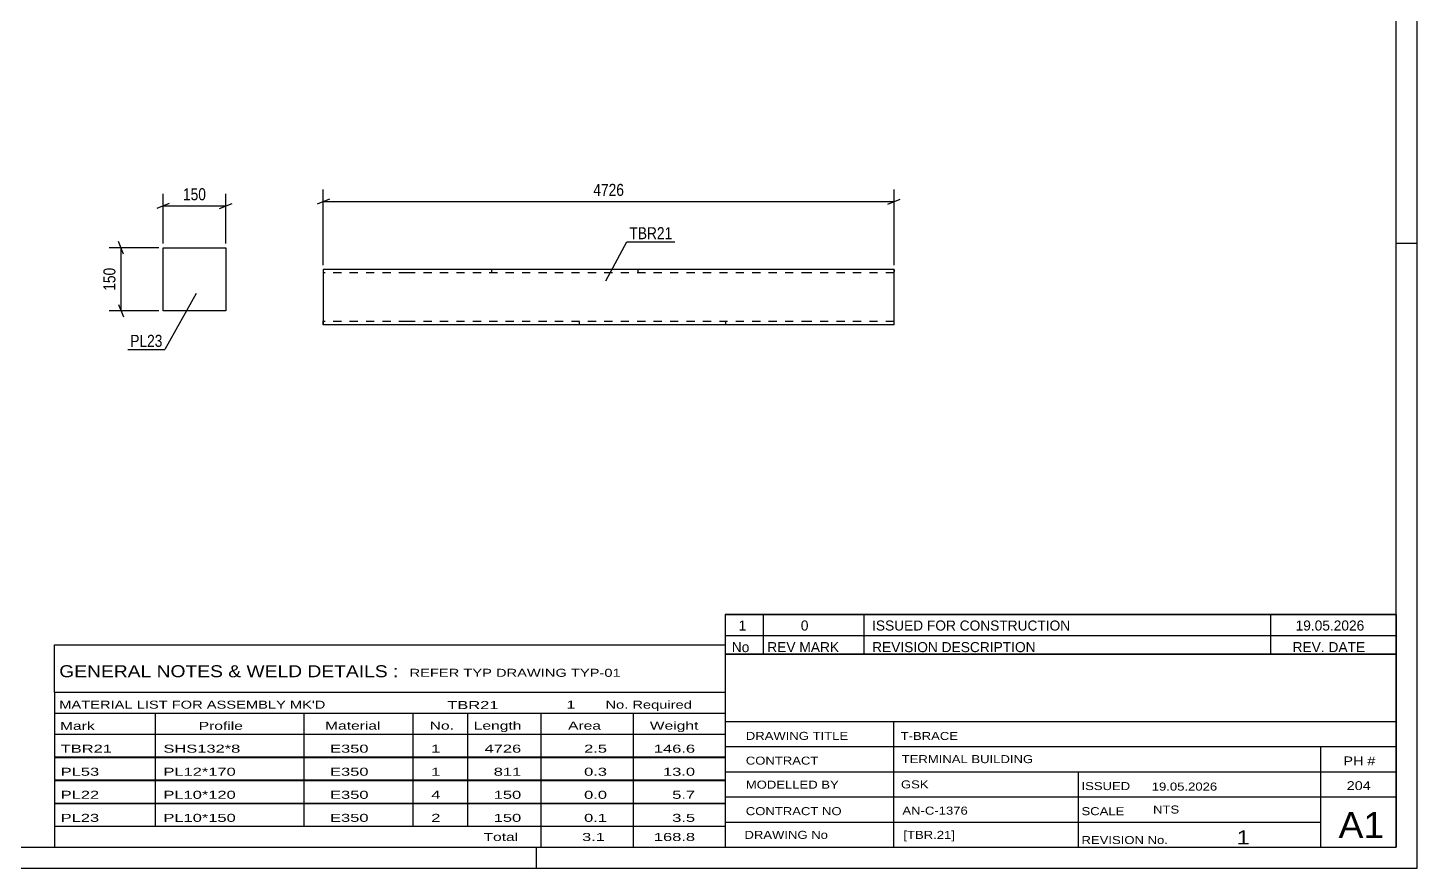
# Model space of a CAD drawing. Header units: millimetres. Extents: x 0 to 594, y 0 to 420.
# Drawn here: x 262.6 to 594, y 0 to 200.5 of the extents above; entities that cross this region are included whole.
import ezdxf

# ---------------------------------------------------------------- set-up
doc = ezdxf.new("R2010")
doc.units = ezdxf.units.MM
doc.linetypes.add('DXK_LINE_DOT2', pattern=[3.9198, 1.9599, -1.9599])
doc.styles.add('Arial Narrow', font='ARIALN.TTF', dxfattribs={"height": 0.2})

# ---------------------------------------------------------------- blocks, each defined once
blk = doc.blocks.new('Unknown-489684690-5894')
at = {"color": 7, "linetype": 'Continuous'}
for p, q in [((429, 60.55), (589, 60.55)), ((589, 60.55), (429, 60.55)), ((429, 60.55), (429, 55.55)), ((438, 60.55), (438, 55.55)), ((462, 60.55), (462, 55.55)), ((559, 60.55), (559, 55.55)), ((589, 60.55), (589, 55.55)), ((429, 55.55), (589, 55.55)), ((429, 55.55), (429, 51.05)), ((429, 55.55), (589, 55.55)), ((438, 55.55), (438, 51.05)), ((462, 55.55), (462, 51.05)), ((559, 55.55), (559, 51.05)), ((589, 55.55), (589, 51.05)), ((589, 51.05), (429, 51.05))]:
    blk.add_line(p, q, dxfattribs=at)
at = {"color": 7, "linetype": 'Continuous', "style": 'Arial Narrow'}
for s, height, width, p in [('1', 2.39, 1.196471, (432.16, 56.7)), ('0', 2.39, 1.196471, (447, 56.7)), ('ISSUED FOR CONSTRUCTION', 2.3861, 1.196471, (464, 56.7)), ('19.05.2026', 2.386, 1.196471, (565, 56.7)), ('No', 2.386, 1.2, (430.54, 51.55)), ('REV MARK', 2.386, 1.2, (439, 51.55)), ('REVISION DESCRIPTION', 2.3861, 1.2, (464, 51.55)), ('REV. DATE', 2.386, 1.2, (564.28, 51.55))]:
    blk.add_text(s, height=height, dxfattribs=dict(at, width=width)).set_placement(p)
blk = doc.blocks.new('Unknown-489684690-1163')
at = {"color": 5, "linetype": 'Continuous'}
for p, q in [((594, 0), (594, 420)), ((589, 5), (589, 415)), ((594, 149), (589, 149)), ((5, 5), (589, 5)), ((384, 0), (384, 5)), ((0, 0), (594, 0))]:
    blk.add_line(p, q, dxfattribs=at)
blk = doc.blocks.new('Unknown-489684690-5893')
at = {"color": 7, "linetype": 'Continuous'}
for p, q in [((429, 51.05), (429, 5)), ((429, 51.05), (589, 51.05)), ((589, 51), (589, 5)), ((429, 35), (589, 35)), ((469.14, 35), (469.14, 5)), ((429, 29), (589, 29)), ((571, 5.05), (571, 29.05)), ((429, 23), (589, 23)), ((513.14, 23), (513.14, 5)), ((429, 17), (589, 17)), ((429, 11), (571, 11)), ((429, 5), (589, 5))]:
    blk.add_line(p, q, dxfattribs=at)
at = {"color": 7, "style": 'Arial Narrow'}
for s, height, width, p in [('DRAWING TITLE', 1.9089, 1.425378, (433.88, 30.61)), ('T-BRACE', 1.909, 1.425378, (470.81, 30.59)), ('CONTRACT', 1.909, 1.425378, (433.88, 24.71)), ('TERMINAL BUILDING', 1.9089, 1.425378, (471.06, 25.07)), ('MODELLED BY', 1.9089, 1.425378, (433.88, 18.98)), ('GSK', 1.909, 1.425378, (470.88, 19.04)), ('ISSUED', 1.909, 1.425378, (513.94, 18.64)), ('19.05.2026', 1.909, 1.425378, (530.69, 18.52)), ('CONTRACT NO', 1.9089, 1.425378, (433.88, 12.66)), ('AN-C-1376', 1.909, 1.425378, (471.23, 12.78)), ('SCALE', 1.909, 1.425378, (513.94, 12.65)), ('A1', 6.204, 1.25, (575.24, 7.2)), ('DRAWING No', 1.909, 1.425378, (433.56, 7)), ('[TBR.21]', 1.909, 1.425378, (471.46, 6.99)), ('REVISION No.', 1.9089, 1.425378, (513.94, 5.77)), ('1', 3.34, 1.5, (550.91, 5.68))]:
    blk.add_text(s, height=height, dxfattribs=dict(at, width=width)).set_placement(p)
at = {"color": 7, "linetype": 'Continuous', "style": 'Arial Narrow'}
for s, height, width, p in [('PH #', 2.1, 1.42538, (576.4, 24.55)), ('204', 2.1, 1.42538, (577.19, 18.65)), ('NTS', 1.909, 1.425378, (531, 13.05))]:
    blk.add_text(s, height=height, dxfattribs=dict(at, width=width)).set_placement(p)
blk = doc.blocks.new('Unknown-489684690-5895')
at = {"color": 7, "linetype": 'Continuous'}
for p, q in [((269, 53.25), (429, 53.25)), ((269, 42), (269, 53.25)), ((429, 53.25), (429, 42)), ((269, 42), (429, 42)), ((269, 42), (269, 37)), ((429, 42), (429, 37)), ((269, 37), (429, 37)), ((269, 37), (269, 32)), ((293, 37), (293, 32)), ((328.5, 37), (328.5, 32)), ((354.5, 37), (354.5, 32)), ((367.5, 37), (367.5, 32)), ((385, 37), (385, 32)), ((407, 37), (407, 32)), ((429, 37), (429, 32)), ((269, 32), (429, 32)), ((269, 31.95), (269, 26.55)), ((269, 31.95), (429, 31.95)), ((293, 32), (293, 26.5)), ((328.5, 32), (328.5, 26.5)), ((354.5, 32), (354.5, 26.5)), ((367.5, 32), (367.5, 26.5)), ((385, 32), (385, 26.5)), ((407, 32), (407, 26.5)), ((429, 31.95), (429, 26.55)), ((269, 26.55), (429, 26.55)), ((269, 26.45), (269, 21.05)), ((269, 26.45), (429, 26.45)), ((293, 26.5), (293, 21)), ((328.5, 26.5), (328.5, 21)), ((354.5, 26.5), (354.5, 21)), ((367.5, 26.5), (367.5, 21)), ((385, 26.5), (385, 21)), ((407, 26.5), (407, 21)), ((429, 26.45), (429, 21.05)), ((269, 21.05), (429, 21.05)), ((269, 20.95), (269, 15.55)), ((269, 20.95), (429, 20.95)), ((293, 21), (293, 15.5)), ((328.5, 21), (328.5, 15.5)), ((354.5, 21), (354.5, 15.5)), ((367.5, 21), (367.5, 15.5)), ((385, 21), (385, 15.5)), ((407, 21), (407, 15.5)), ((429, 20.95), (429, 15.55)), ((269, 15.55), (429, 15.55)), ((269, 15.45), (269, 10.05)), ((269, 15.45), (429, 15.45)), ((293, 15.5), (293, 10)), ((328.5, 15.5), (328.5, 10)), ((354.5, 15.5), (354.5, 10)), ((367.5, 15.5), (367.5, 10)), ((385, 15.5), (385, 10)), ((407, 15.5), (407, 10)), ((429, 15.45), (429, 10.05)), ((269, 10.05), (429, 10.05)), ((269, 10), (429, 10)), ((269, 10), (269, 5)), ((385, 10), (385, 5)), ((407, 10), (407, 5)), ((429, 10), (429, 5)), ((269, 5), (429, 5))]:
    blk.add_line(p, q, dxfattribs=at)
at = {"color": 7, "style": 'Arial Narrow'}
for s, height, width, p in [('GENERAL NOTES & WELD DETAILS :', 2.8633, 1.4, (270.15, 45.56)), ('REFER TYP DRAWING TYP-01', 1.9089, 1.6, (353.7, 45.66)), ("MATERIAL LIST FOR ASSEMBLY MK'D", 1.9089, 1.6, (270.15, 38.06)), ('TBR21', 1.909, 1.794707, (362.68, 37.97)), ('1', 1.91, 1.794707, (391.08, 38.06)), ('No. Required', 1.9089, 1.6, (400.41, 38.06)), ('Mark', 1.909, 1.7, (270.34, 33)), ('Profile', 1.909, 1.7, (303.41, 33)), ('Material', 1.909, 1.7, (333.54, 33.06)), ('No.', 1.909, 1.7, (358.5, 33.06)), ('Length', 1.909, 1.7, (369, 33.06)), ('Area', 1.909, 1.7, (391.5, 33.06)), ('Weight', 1.909, 1.7, (411, 33.06))]:
    blk.add_text(s, height=height, dxfattribs=dict(at, width=width)).set_placement(p)
at = {"color": 7, "linetype": 'Continuous', "style": 'Arial Narrow'}
for s, height, width, p in [('TBR21', 1.909, 1.794707, (270.5, 27.56)), ('SHS132*8', 1.909, 1.794707, (295, 27.56)), ('E350', 1.909, 1.794707, (334.74, 27.56)), ('1', 1.91, 1.794707, (358.86, 27.56)), ('4726', 1.909, 1.794707, (371.58, 27.56)), ('2.5', 1.909, 1.794707, (395.32, 27.56)), ('146.6', 1.909, 1.794707, (411.96, 27.56)), ('PL53', 1.909, 1.794707, (270.5, 22.06)), ('PL12*170', 1.909, 1.794707, (295, 22.06)), ('E350', 1.909, 1.794707, (334.74, 22.06)), ('1', 1.91, 1.794707, (358.86, 22.06)), ('811', 1.909, 1.794707, (373.77, 22.06)), ('0.3', 1.909, 1.794707, (395.32, 22.06)), ('13.0', 1.909, 1.794707, (414.14, 22.06)), ('PL22', 1.909, 1.794707, (270.5, 16.56)), ('PL10*120', 1.909, 1.794707, (295, 16.56)), ('E350', 1.909, 1.794707, (334.74, 16.56)), ('4', 1.91, 1.794707, (358.86, 16.56)), ('150', 1.909, 1.794707, (373.77, 16.56)), ('0.0', 1.909, 1.794707, (395.32, 16.56)), ('5.7', 1.909, 1.794707, (416.33, 16.56)), ('PL23', 1.909, 1.794707, (270.5, 11.06)), ('PL10*150', 1.909, 1.794707, (295, 11.06)), ('E350', 1.909, 1.794707, (334.74, 11.06)), ('2', 1.91, 1.794707, (358.86, 11.06)), ('150', 1.909, 1.794707, (373.77, 11.06)), ('0.1', 1.909, 1.794707, (395.32, 11.06)), ('3.5', 1.909, 1.794707, (416.33, 11.06)), ('Total', 1.909, 1.7, (371.33, 6.5)), ('3.1', 1.909, 1.794707, (394.83, 6.5)), ('168.8', 1.909, 1.794707, (411.96, 6.5))]:
    blk.add_text(s, height=height, dxfattribs=dict(at, width=width)).set_placement(p)
blk = doc.blocks.new('Part-489684690-1414 - 1386')
at = {"color": 2, "linetype": 'Continuous'}
for p, q in [((353.13, 142.83), (333.13, 142.83)), ((333.13, 142.83), (333.13, 141.23)), ((449.13, 142.83), (353.23, 142.83)), ((469.23, 142.83), (449.23, 142.83)), ((469.23, 129.63), (469.23, 142.83)), ((333.13, 141.23), (333.13, 130.61)), ((333.13, 129.63), (333.13, 130.61)), ((353.13, 129.63), (333.13, 129.63)), ((449.13, 129.63), (353.23, 129.63)), ((469.23, 129.63), (449.23, 129.63))]:
    blk.add_line(p, q, dxfattribs=at)
at = {"color": 7, "linetype": 'DXK_LINE_DOT2'}
for p, q in [((333.13, 142.83), (333.13, 142.36)), ((373.23, 142.83), (373.23, 142.03)), ((408.17, 142.83), (408.17, 142.03)), ((469.23, 142.83), (469.23, 142.36)), ((353.13, 142.03), (333.13, 142.03)), ((449.13, 142.03), (353.23, 142.03)), ((469.23, 142.03), (449.23, 142.03)), ((333.13, 130.61), (333.13, 129.75)), ((353.13, 130.43), (333.13, 130.43)), ((449.13, 130.43), (353.23, 130.43)), ((394.19, 129.63), (394.19, 130.43)), ((429.13, 129.63), (429.13, 130.43)), ((469.23, 130.43), (449.23, 130.43))]:
    blk.add_line(p, q, dxfattribs=at)
blk = doc.blocks.new('Part-489684690-1712 - 1696')
at = {"color": 2, "linetype": 'Continuous'}
for p, q in [((294.9, 147.99), (309.9, 147.99)), ((294.9, 132.99), (294.9, 147.99)), ((309.9, 147.99), (309.9, 132.99)), ((309.9, 132.99), (294.9, 132.99))]:
    blk.add_line(p, q, dxfattribs=at)
blk = doc.blocks.new('StraightDimension-489684690-1420 - 1386')
at = {"color": 7, "linetype": 'Continuous'}
for p, q in [((334.63, 159.63), (331.63, 158.43)), ((333.13, 143.83), (333.13, 161.88)), ((467.73, 158.43), (470.73, 159.63)), ((469.23, 143.83), (469.23, 161.88)), ((333.13, 159.03), (469.23, 159.03))]:
    blk.add_line(p, q, dxfattribs=at)
at = {"color": 0}
blk.add_wipeout([(405.44, 159.78), (405.44, 163.98), (396.92, 163.98), (396.92, 159.78)], dxfattribs=at)
at = {"color": 3, "style": 'Arial Narrow'}
blk.add_text('4726', height=2.863, dxfattribs=at).set_placement((397.52, 160.38))
blk = doc.blocks.new('StraightDimension-489684690-1716 - 1696')
at = {"color": 7, "linetype": 'Continuous'}
for p, q in [((294.9, 148.99), (294.9, 160.84)), ((309.9, 148.99), (309.9, 160.84)), ((296.4, 158.59), (293.4, 157.39)), ((294.9, 157.99), (309.9, 157.99)), ((308.4, 157.39), (311.4, 158.59))]:
    blk.add_line(p, q, dxfattribs=at)
at = {"color": 0}
blk.add_wipeout([(305.74, 158.74), (305.74, 162.94), (299.06, 162.94), (299.06, 158.74)], dxfattribs=at)
at = {"color": 3, "style": 'Arial Narrow'}
blk.add_text('150', height=2.863, dxfattribs=at).set_placement((299.66, 159.34))
blk = doc.blocks.new('StraightDimension-489684690-1727 - 1696')
at = {"color": 7, "linetype": 'Continuous'}
for p, q in [((285.5, 146.49), (284.3, 149.49)), ((293.9, 147.99), (282.05, 147.99)), ((284.9, 132.99), (284.9, 147.99)), ((293.9, 132.99), (282.05, 132.99)), ((284.3, 134.49), (285.5, 131.49))]:
    blk.add_line(p, q, dxfattribs=at)
at = {"color": 0}
blk.add_wipeout([(284.15, 143.83), (279.95, 143.83), (279.95, 137.15), (284.15, 137.15)], dxfattribs=at)
at = {"color": 3, "style": 'Arial Narrow'}
blk.add_text('150', height=2.863, rotation=90.0002, dxfattribs=at).set_placement((283.55, 137.75))
blk = doc.blocks.new('Mark-489684690-1409 - 1386')
at = {"color": 0}
blk.add_wipeout([(416.35, 150.05), (416.35, 153.05), (406.12, 153.05), (406.12, 150.05)], dxfattribs=at)
blk.add_wipeout([(416.35, 150.05), (416.35, 153.05), (406.12, 153.05), (406.12, 150.05)], dxfattribs=at)
at = {"color": 30, "linetype": 'Continuous'}
for p, q in [((400.53, 140.09), (405.52, 149.45)), ((405.52, 149.45), (416.95, 149.45))]:
    blk.add_line(p, q, dxfattribs=at)
at = {"color": 3, "style": 'Arial Narrow'}
blk.add_text('TBR21', height=2.863, dxfattribs=at).set_placement((406.12, 150.05))
blk = doc.blocks.new('Mark-489684690-1708 - 1696')
at = {"color": 0}
blk.add_wipeout([(294.76, 124.37), (294.76, 127.37), (287.09, 127.37), (287.09, 124.37)], dxfattribs=at)
blk.add_wipeout([(294.76, 124.37), (294.76, 127.37), (287.09, 127.37), (287.09, 124.37)], dxfattribs=at)
at = {"color": 30, "linetype": 'Continuous'}
for p in [(302.81, 137.08), (286.49, 123.77)]:
    blk.add_line(p, (295.36, 123.77), dxfattribs=at)
at = {"color": 3, "style": 'Arial Narrow'}
blk.add_text('PL23', height=2.863, dxfattribs=at).set_placement((287.09, 124.37))

msp = doc.modelspace()

# ---------------------------------------------------------------- block references
for name in ['Unknown-489684690-1163', 'Part-489684690-1712 - 1696', 'Part-489684690-1414 - 1386', 'Unknown-489684690-5894', 'Unknown-489684690-5895', 'Unknown-489684690-5893']:
    msp.add_blockref(name, (0, 0))

# ---------------------------------------------------------------- next in the draw order: block references
for name in ['StraightDimension-489684690-1716 - 1696', 'StraightDimension-489684690-1420 - 1386']:
    msp.add_blockref(name, (0, 0))

# ---------------------------------------------------------------- next in the draw order: block references
for name in ['Mark-489684690-1409 - 1386', 'StraightDimension-489684690-1727 - 1696']:
    msp.add_blockref(name, (0, 0))

# ---------------------------------------------------------------- next in the draw order: block references
msp.add_blockref('Mark-489684690-1708 - 1696', (0, 0))

doc.saveas('drawing.dxf')
